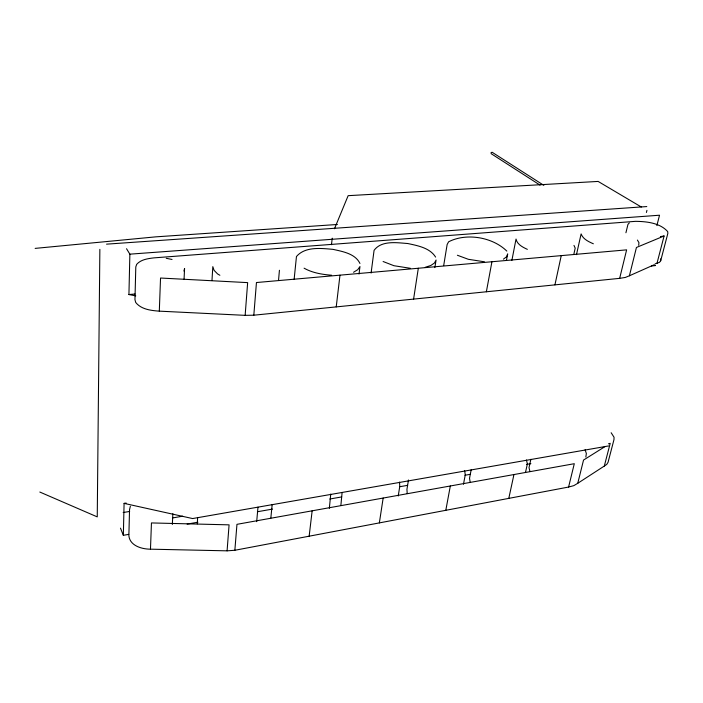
<?xml version="1.0" encoding="UTF-8"?>
<svg xmlns="http://www.w3.org/2000/svg" width="703" height="703" viewBox="0 0 703 703"><rect width="100%" height="100%" fill="white"/><g stroke="black" fill="none" stroke-linecap="round" stroke-linejoin="round"><path stroke-width="1.05" d="M99.861 249.345L97.251 516.881L39.816 492.038M128.746 534.368L123.341 535.317L124.088 503.374L126.145 503.04M135.776 295.866L128.93 294.548L129.87 254.161L126.531 248.721M340.867 505.492L342.097 492.592M150.477 549.175L151.453 522.935L229.081 524.851L227.087 550.836L150.477 549.175C141.874 549.184 129.827 545.8 128.869 535.695L129.537 509.64L130.363 506.23M159.309 311.148L160.539 278.028L247.649 282.624L245.145 315.348L159.309 311.148C151.022 310.541 141.259 309.443 135.723 302.475L134.958 299.689L135.802 266.912L136.69 264.328C140.96 259.504 147.797 258.607 153.843 257.878L635.547 221.34C646.637 221.48 659.915 222.86 667.701 231.586L667.85 233.387L660.697 260.76L659.458 262.351L655.108 263.853M330.744 494.086L329.338 508.383M172.34 524.482L172.859 513.691M184.054 279.302L184.573 268.467L183.931 271.068M197.262 523.876L197.657 517.443M211.972 280.602L212.816 266.639L214.081 270.339L217.596 273.942L219.881 275.277M234.855 550.273L236.955 524.333L574.298 463.699L568.586 487.047L234.855 550.273L227.087 550.836M253.818 315.199L256.454 282.536L626.628 249.855L619.659 278.353L253.818 315.199L245.145 315.348M256.683 521.652L257.983 507.144M278.52 280.532L279.425 270.26M270.84 518.076L272.175 504.446M294.135 279.346L296.455 256.525C305.19 246.331 320.937 248.308 332.967 249.354C342.625 251.516 355.27 253.634 359.954 263.467M638.684 245.303L638.948 242.667L637.41 240.066M331.482 244.714L332.22 238.176M309.153 536.196L312.15 510.817M336.227 306.903L339.98 275.163M359.013 274.065L359.962 266.542L357.783 269.662L353.53 272.263M371.079 273.089L374.075 250.356C381.492 240.189 396.8 242.728 407.784 243.528C417.696 245.663 429.858 247.843 435.605 257.087M585.836 457.047L586.355 453.514L585.098 449.727M379.356 522.9L383.161 498.049M413.592 299.109L418.32 268.247M398.223 495.993L399.77 486.388L399.515 482.091M434.858 267.615L436.071 260.031L434.463 263.01L430.79 265.497L425.28 267.289M408.478 479.991L406.932 489.393L407.213 493.576M443.681 265.62L447.134 244.539L448.602 241.797C466.502 232.623 492.566 237.113 506.819 251.085M445.807 510.308L450.324 485.984M486.362 291.78L491.933 261.744M463.47 484.253L465.272 474.85L464.648 470.729M506.476 260.233L507.689 253.897L506.582 256.762L503.436 259.135M471.195 469.701L469.534 478.251L470.158 482.267M511.889 260.356L516.028 239.064C517.171 244.477 522.742 247.228 527.355 249.354M508.796 498.374L513.946 474.551M554.931 284.873L561.249 255.628M525.484 472.46L527.382 463.91L526.424 459.955M573.78 254.521L575.195 248.124L573.973 245.417M530.888 459.287L529.016 467.671L529.957 471.52M576.478 254.644L581.109 233.888C582.998 239.134 588.569 241.683 593.358 243.783M625.925 232.755L627.955 224.38L629.308 222.939M568.586 487.047L573.85 485.632L577.761 483.286L583.543 460.052L605.055 446.563M619.659 278.353L625.31 277.448L629.396 275.787L636.443 247.474L664.089 235.988L656.936 263.52M646.409 212.473L646.945 210.346M656.866 225.61L659.528 215.215L129.87 254.161M577.761 483.286L604.308 466.054L610.213 443.321L608.49 443.821M334.47 228.765L348.152 195.671L598.13 181.427L641.312 207.007M604.308 466.054L606.759 464.411L608.06 462.275L613.974 439.647L614.044 437.231L611.162 432.74M629.396 275.787L654.159 264.759L655.442 265.593L651.417 265.98M608.552 445.948L192.604 518.559L124.088 503.374M187.121 524.104L197.938 522.206M257.395 511.749L272.527 509.086M329.821 499.016L341.711 496.924M400.086 486.661L407.652 485.334M464.947 475.254L470.351 474.305M526.565 464.419L530.888 463.664M172.964 517.874L182.683 516.195M123.174 512.531L129.66 511.441M660.416 236.595L664.089 235.988M35.15 248.387L155.688 236.858L337.414 224.477M128.93 294.548L135.002 294.012M106.548 244.152L646.786 206.568M484.376 261.788L468.321 259.293L457.389 255.251M410.376 268.3L393.935 265.716L383.109 261.516M331.631 275.233C322.176 274.478 312.44 272.913 304.091 268.177M166.233 258.291L172.042 259.46M543.85 185.355L492.153 152.261L491.107 152.595L491.177 153.693L540.027 185.109M120.477 528.138L123.341 535.317M660.583 258.871L660.697 260.76"/></g></svg>
